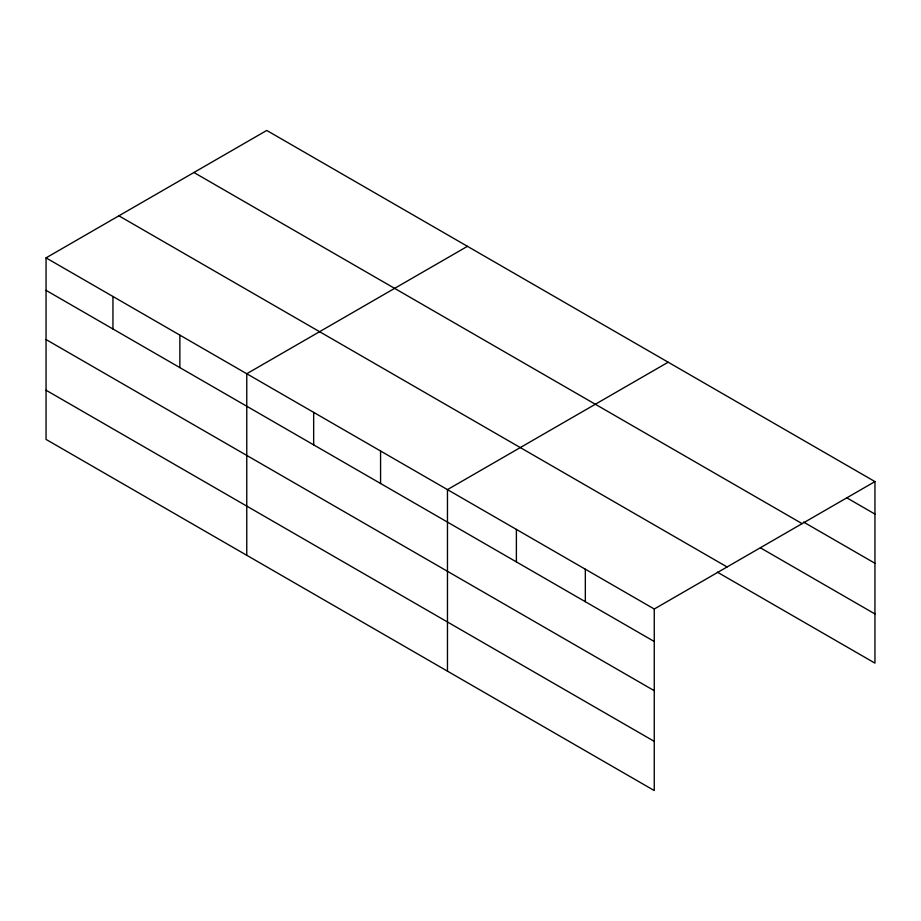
<?xml version="1.0" encoding="UTF-8"?>
<svg xmlns="http://www.w3.org/2000/svg" width="921" height="921" viewBox="0 0 921 921"><rect width="100%" height="100%" fill="white"/><g stroke="black" fill="none" stroke-linecap="round" stroke-linejoin="round"><path stroke-width="1.38" d="M46.05 257.868L654.255 609.011L654.255 790.552L46.05 439.409L46.05 257.868L266.745 130.448L874.95 481.591L874.95 663.132L717.39 572.171M467.454 246.321L246.759 373.742L246.759 555.282M668.162 362.206L447.468 489.615L447.468 671.167M654.255 609.011L874.95 481.591M846.641 497.743L874.95 514.091M803.561 522.057L874.95 563.272M193.917 172.492L802.122 523.646M760.481 547.857L874.95 613.95M118.878 215.813L727.083 566.968M46.05 290.357L654.255 641.5M46.05 339.538L654.255 690.692M46.05 390.216L654.255 741.37M585.33 569.213L585.33 601.701M516.393 529.414L516.393 561.914M380.569 450.991L380.569 483.49M313.658 412.366L313.658 444.855M179.86 335.117L179.86 367.606M112.949 296.493L112.949 328.981"/></g></svg>
